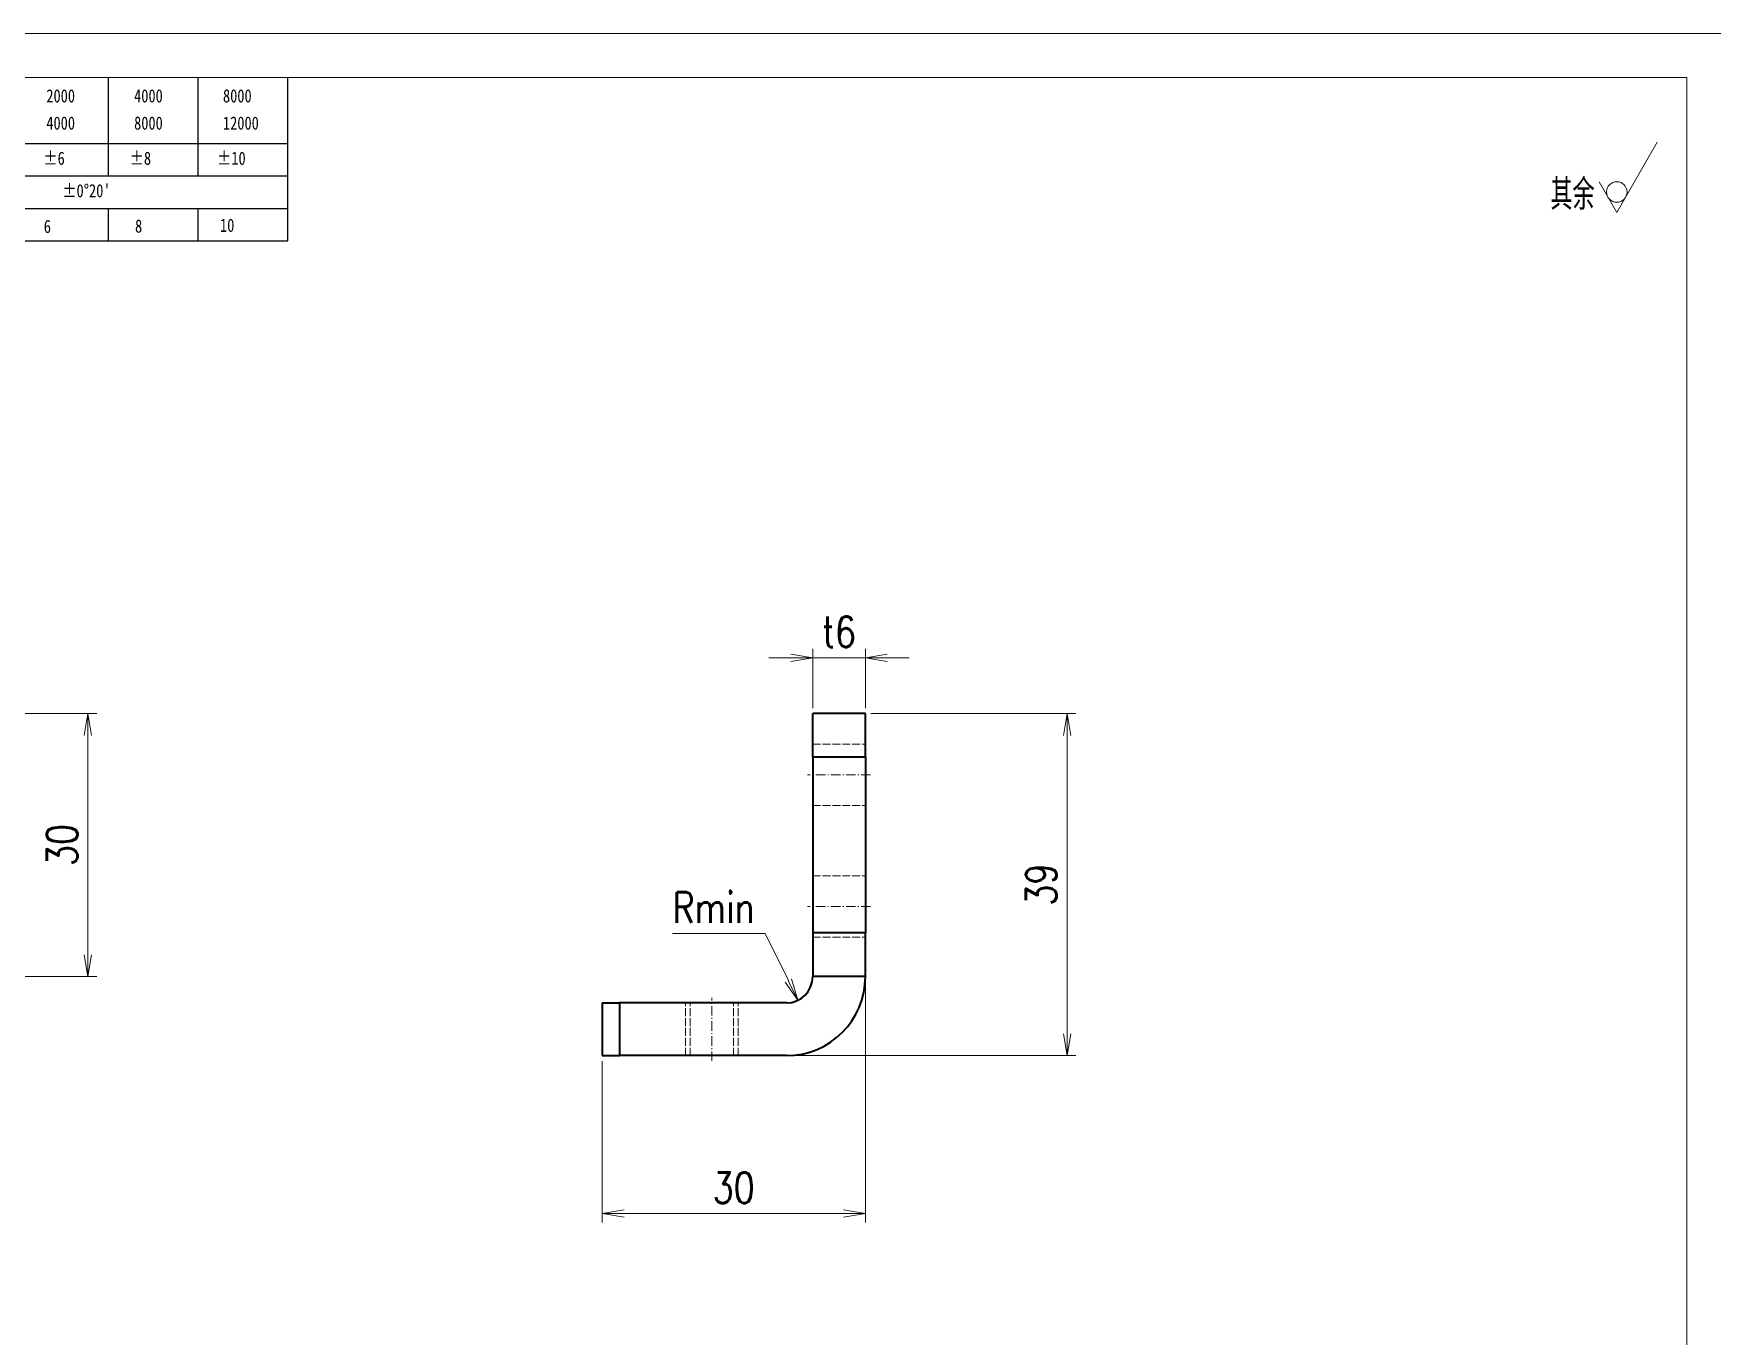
# Model space of a CAD drawing. Header units: millimetres. Extents: x -49592 to 104182, y -50696 to 41603.
# Drawn here: x -49365.9 to -49174.6, y 41134.4 to 41282.9 of the extents above; entities that cross this region are included whole.
import ezdxf

# ---------------------------------------------------------------- set-up
doc = ezdxf.new("R2010")
doc.units = ezdxf.units.MM
doc.header["$LTSCALE"] = 0.5
for name, pattern in [('AM_ISO02W050x2', [3.75, 3, -0.75]), ('AM_ISO08W050x2', [9, 6, -0.75, 1.5, -0.75]), ('DASHDOT', [18.5, 12, -3, 0.5, -3]), ('DASHED', [15, 12, -3]), ('DOT2', [0.125, 0, -0.125])]:
    doc.linetypes.add(name, pattern=pattern)
for name, color, linetype, lineweight in [('中心线', 2, 'AM_ISO08W050x2', 18), ('图框', 7, 'Continuous', 18), ('标注线', 3, 'Continuous', 18), ('粗实线', 7, 'Continuous', 35), ('虚线', 1, 'AM_ISO02W050x2', 18)]:
    doc.layers.add(name, color=color, linetype=linetype, lineweight=lineweight)
doc.layers.add('图\\M+19E79\\M+195B6\\M+18E9A', color=7, linetype='Continuous')
doc.layers.add('打印', color=7, linetype='Continuous', lineweight=15, plot=False)
doc.layers.add('打印-禁用', color=7, linetype='Continuous', lineweight=15, plot=False)
doc.styles.add('DIM', font='romans.shx', dxfattribs={"width": 0.8, "bigfont": 'bigfont.shx'})
doc.styles.add('国标', font='simfang.ttf', dxfattribs={"width": 0.8})
doc.styles.add('机械长仿宋', font='gbenor.shx', dxfattribs={"height": 1, "bigfont": 'gbcbig.shx'})
doc.dimstyles.new('DEH 1-1$0', dxfattribs={"dimtxt": 3.5, "dimasz": 2.5, "dimexe": 1, "dimexo": 0.625, "dimgap": 1.2, "dimtad": 1, "dimzin": 9, "dimdsep": 46, "dimtxsty": 'DIM', "dimblk": 'OPEN', "dimcen": 0, "dimclrd": 8, "dimclre": 8, "dimclrt": 2, "dimazin": 2, "dimtfac": 0.5, "dimtmove": 0, "dimatfit": 3, "dimldrblk": 'OPEN', "dimfxl": 0, "dimtolj": 2, "dimlwd": 18, "dimlwe": 18, "dimarcsym": 0})
doc.dimstyles.new('DEH 1-1$4', dxfattribs={"dimtxt": 3.5, "dimasz": 2.5, "dimexe": 1, "dimexo": 0.625, "dimgap": 1.2, "dimtad": 1, "dimtoh": 1, "dimdsep": 46, "dimtxsty": 'DIM', "dimblk": 'OPEN', "dimcen": 0, "dimclrd": 8, "dimclre": 8, "dimclrt": 2, "dimazin": 2, "dimtfac": 0.5, "dimtofl": 0, "dimtmove": 0, "dimatfit": 3, "dimldrblk": 'OPEN', "dimfxl": 0, "dimtolj": 2, "dimlwd": 18, "dimlwe": 18, "dimarcsym": 0})

# ---------------------------------------------------------------- blocks, each defined once
blk = doc.blocks.new('GZDEH零件A3图框V01版')
at = {"layer": '图\\M+19E79\\M+195B6\\M+18E9A', "color": 9}
for p, q in [((3092.64, -1561.98), (3092.64, -1554.46)), ((3102.86, -1561.98), (3102.86, -1554.46)), ((3113.09, -1573.08), (3113.09, -1554.46)), ((2996.09, -1561.98), (3113.09, -1561.98)), ((3092.64, -1565.68), (3092.64, -1561.98)), ((3102.86, -1565.68), (3102.86, -1561.98)), ((2996.09, -1565.68), (3113.09, -1565.68)), ((2996.09, -1569.38), (3113.09, -1569.38)), ((3092.64, -1573.08), (3092.64, -1569.38)), ((3102.86, -1573.08), (3102.86, -1569.38)), ((2990.09, -1573.08), (3113.09, -1573.08))]:
    blk.add_line(p, q, dxfattribs=at)
at = {"layer": '图框', "linetype": 'Continuous'}
for p, q in [((3272.49, -1554.46), (2882.49, -1554.46)), ((3272.49, -1832.96), (3272.49, -1554.46))]:
    blk.add_line(p, q, dxfattribs=at)
at = {"layer": '打印-禁用', "linetype": 'Continuous'}
blk.add_line((3277.49, -1549.46), (2857.49, -1549.46), dxfattribs=at)
at = {"layer": '图\\M+19E79\\M+195B6\\M+18E9A', "color": 9, "style": '国标', "width": 0.8}
for s, p in [('2000', (3085.57, -1557.31)), ('4000', (3095.57, -1557.31)), ('8000', (3105.7, -1557.31)), ('4000', (3085.57, -1560.41)), ('8000', (3095.57, -1560.41)), ('12000', (3105.7, -1560.41)), ('±6', (3085.22, -1564.42)), ('±8', (3095.06, -1564.42)), ('±10', (3105.02, -1564.42)), ("±0%%D20'", (3087.38, -1568.12)), ('10', (3105.36, -1572.06)), ('6', (3085.28, -1572.19)), ('8', (3095.68, -1572.15))]:
    blk.add_text(s, height=1.5, dxfattribs=at).set_placement(p)
blk = doc.blocks.new('DEH A3')
at = {"layer": '图框'}
blk.add_blockref('GZDEH零件A3图框V01版', (-2857.49, 1846.46), dxfattribs=at)
blk = doc.blocks.new('FINISHER_NON')
at = {"layer": '标注线'}
for p, q in [((0, 0), (4.62, 8)), ((-2.02, 3.5), (0, 0))]:
    blk.add_line(p, q, dxfattribs=at)
blk.add_circle((0, 2.33), 1.17, dxfattribs=at)
blk = doc.blocks.new('其余不去材料')
at = {"layer": '标注线'}
blk.add_blockref('FINISHER_NON', (0, 0), dxfattribs=at)
at = {"layer": '标注线', "color": 7, "linetype": 'DOT2', "style": '机械长仿宋'}
blk.add_text('其余', height=3.5, dxfattribs=at).set_placement((-7.56, 0.3))
blk = doc.blocks.new('_Open')
at = {"color": 0, "linetype": 'ByBlock', "lineweight": -2}
for p, q in [((-1, 0.167), (0, 0)), ((-1, -0.167), (0, 0)), ((0, 0), (-1, 0))]:
    blk.add_line(p, q, dxfattribs=at)
blk = doc.blocks.new('*D18')
at = {"layer": 'Defpoints', "color": 0, "transparency": 16777216}
for p in [(-49271.08, 41175.4), (-49301.08, 41166.4), (-49271.08, 41148.39)]:
    blk.add_point(p, dxfattribs=at)
at = {"layer": '标注线', "color": 8, "lineweight": 18, "transparency": 16777216}
for p, q in [((-49271.08, 41174.77), (-49271.08, 41147.39)), ((-49301.08, 41165.77), (-49301.08, 41147.39)), ((-49298.58, 41148.39), (-49273.58, 41148.39))]:
    blk.add_line(p, q, dxfattribs=at)
at = {"layer": '标注线', "color": 8, "lineweight": 18, "transparency": 16777216, "xscale": 2.5, "yscale": 2.5, "zscale": 2.5, "rotation": 180}
blk.add_blockref('_Open', (-49301.08, 41148.39), dxfattribs=at)
at = {"layer": '标注线', "color": 8, "lineweight": 18, "transparency": 16777216, "xscale": 2.5, "yscale": 2.5, "zscale": 2.5}
blk.add_blockref('_Open', (-49271.08, 41148.39), dxfattribs=at)
at = {"layer": '标注线', "color": 2, "transparency": 16777216, "insert": (-49286.08, 41151.34), "char_height": 3.5, "attachment_point": 5, "style": 'DIM'}
blk.add_mtext('\\A2;30', dxfattribs=at)
blk = doc.blocks.new('*D19')
at = {"layer": 'Defpoints', "color": 0, "transparency": 16777216}
for p in [(-49271.08, 41205.4), (-49248.09, 41205.4), (-49280.08, 41166.4)]:
    blk.add_point(p, dxfattribs=at)
at = {"layer": '标注线', "color": 8, "lineweight": 18, "transparency": 16777216}
for p, q in [((-49270.46, 41205.4), (-49247.09, 41205.4)), ((-49248.09, 41168.9), (-49248.09, 41202.9)), ((-49279.46, 41166.4), (-49247.09, 41166.4))]:
    blk.add_line(p, q, dxfattribs=at)
at = {"layer": '标注线', "color": 8, "lineweight": 18, "transparency": 16777216, "xscale": 2.5, "yscale": 2.5, "zscale": 2.5}
for p, rotation in [((-49248.09, 41205.4), 90), ((-49248.09, 41166.4), 270)]:
    blk.add_blockref('_Open', p, dxfattribs=dict(at, rotation=rotation))
at = {"layer": '标注线', "color": 2, "transparency": 16777216, "insert": (-49251.04, 41185.9), "char_height": 3.5, "attachment_point": 5, "rotation": 90, "style": 'DIM'}
blk.add_mtext('\\A2;39', dxfattribs=at)
blk = doc.blocks.new('*D20')
at = {"layer": 'Defpoints', "color": 0, "transparency": 16777216}
for p in [(-49280.08, 41175.4), (-49278.76, 41172.71)]:
    blk.add_point(p, dxfattribs=at)
at = {"layer": '标注线', "color": 8, "lineweight": 18, "transparency": 16777216}
for p, q in [((-49293.05, 41180.33), (-49282.51, 41180.33)), ((-49282.51, 41180.33), (-49279.86, 41174.95))]:
    blk.add_line(p, q, dxfattribs=at)
at = {"layer": '标注线', "color": 8, "lineweight": 18, "transparency": 16777216, "xscale": 2.5, "yscale": 2.5, "zscale": 2.5, "rotation": 296.2397855155675}
blk.add_blockref('_Open', (-49278.76, 41172.71), dxfattribs=at)
at = {"layer": '标注线', "color": 2, "transparency": 16777216, "insert": (-49288.38, 41183.28), "char_height": 3.5, "attachment_point": 5, "style": 'DIM'}
blk.add_mtext('\\A2;{\\Fromans,bigfont|c134;Rmin}', dxfattribs=at)
blk = doc.blocks.new('*D21')
at = {"layer": 'Defpoints', "color": 0, "transparency": 16777216}
for p in [(-49271.08, 41211.75), (-49277.08, 41205.4), (-49271.08, 41205.4)]:
    blk.add_point(p, dxfattribs=at)
at = {"layer": '标注线', "color": 8, "lineweight": 18, "transparency": 16777216}
for p, q in [((-49279.58, 41211.75), (-49282.08, 41211.75)), ((-49277.08, 41206.02), (-49277.08, 41212.75)), ((-49277.08, 41211.75), (-49271.08, 41211.75)), ((-49271.08, 41206.02), (-49271.08, 41212.75)), ((-49268.58, 41211.75), (-49266.08, 41211.75))]:
    blk.add_line(p, q, dxfattribs=at)
at = {"layer": '标注线', "color": 8, "lineweight": 18, "transparency": 16777216, "xscale": 2.5, "yscale": 2.5, "zscale": 2.5}
blk.add_blockref('_Open', (-49277.08, 41211.75), dxfattribs=at)
at = {"layer": '标注线', "color": 8, "lineweight": 18, "transparency": 16777216, "xscale": 2.5, "yscale": 2.5, "zscale": 2.5, "rotation": 180}
blk.add_blockref('_Open', (-49271.08, 41211.75), dxfattribs=at)
at = {"layer": '标注线', "color": 2, "transparency": 16777216, "insert": (-49274.08, 41214.7), "char_height": 3.5, "attachment_point": 5, "style": 'DIM'}
blk.add_mtext('\\A2;{\\Fromans,bigfont|c134;t}6', dxfattribs=at)
blk = doc.blocks.new('*D23')
at = {"layer": 'Defpoints', "color": 0, "transparency": 16777216}
for p in [(-49391.81, 41205.4), (-49391.81, 41175.4), (-49359.67, 41175.4)]:
    blk.add_point(p, dxfattribs=at)
at = {"layer": '标注线', "color": 8, "lineweight": 18, "transparency": 16777216}
for p, q in [((-49391.19, 41205.4), (-49358.67, 41205.4)), ((-49359.67, 41202.9), (-49359.67, 41177.9)), ((-49391.19, 41175.4), (-49358.67, 41175.4))]:
    blk.add_line(p, q, dxfattribs=at)
at = {"layer": '标注线', "color": 8, "lineweight": 18, "transparency": 16777216, "xscale": 2.5, "yscale": 2.5, "zscale": 2.5}
for p, rotation in [((-49359.67, 41205.4), 90), ((-49359.67, 41175.4), 270)]:
    blk.add_blockref('_Open', p, dxfattribs=dict(at, rotation=rotation))
at = {"layer": '标注线', "color": 2, "transparency": 16777216, "insert": (-49362.62, 41190.4), "char_height": 3.5, "attachment_point": 5, "rotation": 90, "style": 'DIM'}
blk.add_mtext('\\A2;30', dxfattribs=at)

msp = doc.modelspace()

# ---------------------------------------------------------------- linework, layer by layer
at = {"layer": '中心线', "linetype": 'DASHDOT', "lineweight": 13, "ltscale": 0.180017}
for p, q in [((-49270.482, 41198.4), (-49277.683, 41198.4)), ((-49270.482, 41183.4), (-49277.683, 41183.4))]:
    msp.add_line(p, q, dxfattribs=at)
at = {"layer": '中心线', "linetype": 'DASHDOT', "lineweight": 13, "ltscale": 0.18}
msp.add_line((-49288.582, 41165.8), (-49288.582, 41173), dxfattribs=at)
at = {"layer": '打印'}
msp.add_lwpolyline([(-49592.491, 41282.893), (-49172.491, 41282.893), (-49172.491, 40985.893), (-49592.491, 40985.893)], close=True, dxfattribs=at)
at = {"layer": '粗实线', "lineweight": 35, "ltscale": 0.15}
for p, q in [((-49271.082, 41205.4), (-49277.082, 41205.4)), ((-49271.082, 41200.4), (-49277.082, 41200.4)), ((-49271.082, 41180.4), (-49277.082, 41180.4)), ((-49271.082, 41175.4), (-49277.082, 41175.4)), ((-49301.082, 41172.4), (-49301.082, 41166.4)), ((-49299.082, 41172.4), (-49299.082, 41166.4))]:
    msp.add_line(p, q, dxfattribs=at)
at = {"layer": '粗实线', "lineweight": 35, "ltscale": 0.125}
for p, q in [((-49277.082, 41200.4), (-49277.082, 41205.4)), ((-49271.082, 41200.4), (-49271.082, 41205.4)), ((-49277.082, 41180.4), (-49277.082, 41175.4)), ((-49271.082, 41175.4), (-49271.082, 41180.4))]:
    msp.add_line(p, q, dxfattribs=at)
at = {"layer": '粗实线', "lineweight": 35}
for p, q in [((-49277.082, 41200.4), (-49277.082, 41180.4)), ((-49271.082, 41200.4), (-49271.082, 41180.4))]:
    msp.add_line(p, q, dxfattribs=at)
at = {"layer": '粗实线', "lineweight": 35, "ltscale": 0.05}
for p, q in [((-49301.082, 41172.4), (-49299.082, 41172.4)), ((-49301.082, 41166.4), (-49299.082, 41166.4))]:
    msp.add_line(p, q, dxfattribs=at)
at = {"layer": '粗实线', "lineweight": 35, "ltscale": 0.475}
for p, q in [((-49280.082, 41172.4), (-49299.082, 41172.4)), ((-49280.082, 41166.4), (-49299.082, 41166.4))]:
    msp.add_line(p, q, dxfattribs=at)
at = {"layer": '粗实线', "lineweight": 35}
for radius in [9, 3]:
    msp.add_arc((-49280.082, 41175.4), radius, 270, 0, dxfattribs=at)
at = {"layer": '虚线', "linetype": 'DASHED', "lineweight": 13, "ltscale": 0.15}
for p, q in [((-49277.082, 41201.9), (-49271.082, 41201.9)), ((-49277.082, 41194.9), (-49271.082, 41194.9)), ((-49277.082, 41186.9), (-49271.082, 41186.9)), ((-49277.082, 41180.4), (-49271.082, 41180.4)), ((-49277.082, 41179.9), (-49271.082, 41179.9)), ((-49299.082, 41172.4), (-49299.082, 41166.4)), ((-49291.582, 41166.4), (-49291.582, 41172.4)), ((-49291.582, 41166.4), (-49291.582, 41172.4)), ((-49291.04, 41166.4), (-49291.04, 41172.4)), ((-49291.04, 41166.4), (-49291.04, 41172.4)), ((-49286.123, 41166.4), (-49286.123, 41172.4)), ((-49286.123, 41166.4), (-49286.123, 41172.4)), ((-49285.582, 41166.4), (-49285.582, 41172.4)), ((-49285.582, 41166.4), (-49285.582, 41172.4))]:
    msp.add_line(p, q, dxfattribs=at)

# ---------------------------------------------------------------- block references
at = {"layer": '图框'}
msp.add_blockref('DEH A3', (-49592.491, 40985.893), dxfattribs=at)
at = {"layer": '标注线'}
msp.add_blockref('其余不去材料', (-49185.459, 41262.505), dxfattribs=at)

# ---------------------------------------------------------------- dimensions: what is measured, and where the dimension line sits
dim = msp.add_linear_dim(base=(-49271.082, 41211.754), p1=(-49277.082, 41205.4), p2=(-49271.082, 41205.4), text='{\\Fromans,bigfont|c134;t}<>', dimstyle='DEH 1-1$0', override={"dimarcsym": 1}, dxfattribs=at)
dim.commit()
dim.dimension.update_dxf_attribs({"geometry": '*D21', "text_midpoint": (-49274.082, 41211.754), "dimtype": 160})
for base, p1, p2, picture, middle in [((-49359.674, 41175.4), (-49391.813, 41205.4), (-49391.813, 41175.4), '*D23', (-49362.624, 41190.4)), ((-49248.091, 41205.4), (-49280.082, 41166.4), (-49271.082, 41205.4), '*D19', (-49251.041, 41185.9))]:
    dim = msp.add_linear_dim(base=base, p1=p1, p2=p2, angle=90, dimstyle='DEH 1-1$0', override={"dimarcsym": 1}, dxfattribs=at)
    dim.commit()
    dim.dimension.update_dxf_attribs({"geometry": picture, "text_midpoint": middle})
dim = msp.add_radius_dim(center=(-49280.082, 41175.4), mpoint=(-49278.756, 41172.709), text='{\\Fromans,bigfont|c134;Rmin}', dimstyle='DEH 1-1$4', override={"dimtmove": 1, "dimarcsym": 1}, dxfattribs=at)
dim.commit()
dim.dimension.update_dxf_attribs({"geometry": '*D20', "text_midpoint": (-49282.514, 41180.333), "dimtype": 164})
dim = msp.add_linear_dim(base=(-49271.082, 41148.388), p1=(-49301.082, 41166.4), p2=(-49271.082, 41175.4), dimstyle='DEH 1-1$0', override={"dimarcsym": 1}, dxfattribs=at)
dim.commit()
dim.dimension.update_dxf_attribs({"geometry": '*D18', "text_midpoint": (-49286.082, 41151.338)})

doc.saveas('drawing.dxf')
